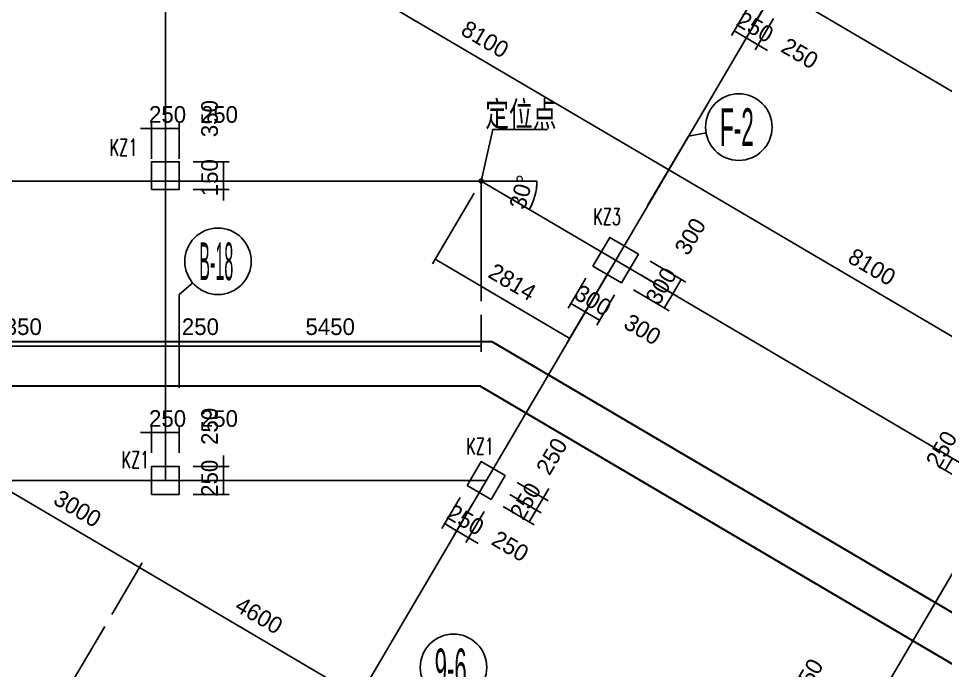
# Model space of a CAD drawing. Extents: x 19107 to 699106, y -67310 to 245688.
# Drawn here: x 596209 to 612937, y 141263 to 153019 of the extents above; entities that cross this region are included whole.
import ezdxf
from ezdxf.enums import TextEntityAlignment as Align

# ---------------------------------------------------------------- set-up
doc = ezdxf.new("R2010")
doc.units = 0
doc.header["$LTSCALE"] = 100
doc.header["$MEASUREMENT"] = 0
for name, color, linetype in [('AXIS', 3, 'Continuous'), ('DIM', 3, 'Continuous'), ('DOTE', 253, 'Continuous'), ('h后浇带', 51, 'Continuous'), ('L-AXIS', 3, 'Continuous')]:
    doc.layers.add(name, color=color, linetype=linetype)
doc.layers.add('Select Column Frame Position', color=7, linetype='Continuous', lineweight=0)
doc.styles.get("Standard").update_dxf_attribs({"font": 'standard'})
doc.styles.add('汉字', font='汉字')
doc.dimstyles.get("Standard").update_dxf_attribs({"dimtxt": 300, "dimasz": 100, "dimexe": 100, "dimexo": 250, "dimgap": 100, "dimtad": 0, "dimtoh": 1, "dimdec": 0, "dimdsep": 46, "dimcen": 0.09, "dimclrt": 7, "dimadec": 0, "dimazin": 0, "dimtfac": 1, "dimtdec": 4, "dimtofl": 0, "dimtmove": 0, "dimatfit": 3, "dimfxl": 1, "dimtolj": 1, "dimtzin": 0, "dimarcsym": 0})

# ---------------------------------------------------------------- blocks, each defined once
blk = doc.blocks.new('*D4250')
at = {"layer": 'L-AXIS', "color": 0, "linetype": 'ByBlock', "lineweight": -2}
for p, q in [((604558, 147675), (604558, 147010)), ((599108, 146608), (599108, 147210)), ((599108, 147110), (604558, 147110))]:
    blk.add_line(p, q, dxfattribs=at)
for points in [[(599108, 147110), (599208, 147126), (599208, 147093)], [(604558, 147110), (604458, 147093), (604458, 147126)]]:
    blk.add_solid(points, dxfattribs=at)
at = {"layer": 'L-AXIS', "color": 7, "linetype": 'Continuous', "lineweight": -2, "insert": (601833, 147460), "char_height": 300, "width": 785, "attachment_point": 5, "style": '汉字'}
blk.add_mtext('5450', dxfattribs=at)
blk = doc.blocks.new('*D4584')
at = {"layer": 'L-AXIS', "color": 0, "linetype": 'ByBlock', "lineweight": -2}
for p, q in [((600707, 153967), (601010, 154483)), ((600959, 154396), (607942, 150291)), ((607689, 149861), (607992, 150377))]:
    blk.add_line(p, q, dxfattribs=at)
for points in [[(600959, 154396), (601054, 154360), (601037, 154331)], [(607942, 150291), (607847, 150327), (607864, 150356)]]:
    blk.add_solid(points, dxfattribs=at)
at = {"layer": 'L-AXIS', "color": 7, "linetype": 'Continuous', "lineweight": -2, "insert": (604628, 152645), "char_height": 300, "width": 775, "attachment_point": 5, "rotation": 329.5454, "style": '汉字'}
blk.add_mtext('8100', dxfattribs=at)
blk = doc.blocks.new('*D3246')
at = {"layer": 'L-AXIS', "color": 0, "linetype": 'ByBlock', "lineweight": -2}
for p, q in [((597890, 142271), (598439, 143206)), ((598389, 143119), (602354, 140788)), ((601855, 139940), (602405, 140874))]:
    blk.add_line(p, q, dxfattribs=at)
for points in [[(598389, 143119), (598483, 143083), (598466, 143054)], [(602354, 140788), (602259, 140824), (602276, 140853)]]:
    blk.add_solid(points, dxfattribs=at)
at = {"layer": 'L-AXIS', "color": 7, "linetype": 'Continuous', "lineweight": -2, "insert": (600549, 142255), "char_height": 300, "width": 785, "attachment_point": 5, "rotation": 329.5454, "style": '汉字'}
blk.add_mtext('4600', dxfattribs=at)
blk = doc.blocks.new('*D2902')
at = {"layer": 'L-AXIS', "color": 0, "linetype": 'ByBlock', "lineweight": -2}
for p, q in [((593508, 146608), (593508, 147210)), ((598858, 146608), (598858, 147210)), ((593508, 147110), (598858, 147110))]:
    blk.add_line(p, q, dxfattribs=at)
for points in [[(593508, 147110), (593608, 147126), (593608, 147093)], [(598858, 147110), (598758, 147093), (598758, 147126)]]:
    blk.add_solid(points, dxfattribs=at)
at = {"layer": 'L-AXIS', "color": 7, "linetype": 'Continuous', "lineweight": -2, "insert": (596183, 147460), "char_height": 300, "width": 780, "attachment_point": 5, "style": '汉字'}
blk.add_mtext('5350', dxfattribs=at)
blk = doc.blocks.new('*D1277')
at = {"layer": 'L-AXIS', "color": 0, "linetype": 'ByBlock', "lineweight": -2}
for p, q in [((598858, 146608), (598858, 147210)), ((599108, 146608), (599108, 147210)), ((598858, 147110), (599108, 147110))]:
    blk.add_line(p, q, dxfattribs=at)
for points in [[(598858, 147110), (598958, 147126), (598958, 147093)], [(599108, 147110), (599008, 147093), (599008, 147126)]]:
    blk.add_solid(points, dxfattribs=at)
at = {"layer": 'L-AXIS', "color": 7, "linetype": 'Continuous', "lineweight": -2, "insert": (599491, 147460), "char_height": 300, "width": 566.67, "attachment_point": 5, "style": '汉字'}
blk.add_mtext('250', dxfattribs=at)
blk = doc.blocks.new('*D1601')
at = {"layer": 'L-AXIS', "color": 0, "linetype": 'ByBlock', "lineweight": -2}
for p, q in [((595304, 143792), (595853, 144726)), ((595803, 144640), (598389, 143119)), ((597890, 142271), (598439, 143206))]:
    blk.add_line(p, q, dxfattribs=at)
for points in [[(595803, 144640), (595897, 144604), (595880, 144575)], [(598389, 143119), (598294, 143156), (598311, 143184)]]:
    blk.add_solid(points, dxfattribs=at)
at = {"layer": 'L-AXIS', "color": 7, "linetype": 'Continuous', "lineweight": -2, "insert": (597273, 144181), "char_height": 300, "width": 780, "attachment_point": 5, "rotation": 329.5454, "style": '汉字'}
blk.add_mtext('3000', dxfattribs=at)
blk = doc.blocks.new('_AXISO')
blk.add_circle((0, 0), 0.5)
blk = doc.blocks.new('*D3261')
at = {"layer": 'L-AXIS', "color": 0, "linetype": 'ByBlock', "lineweight": -2}
for p, q in [((607689, 149861), (607992, 150377)), ((607942, 150291), (614924, 146185)), ((614671, 145756), (614975, 146272))]:
    blk.add_line(p, q, dxfattribs=at)
for points in [[(607942, 150291), (608036, 150255), (608019, 150226)], [(614924, 146185), (614829, 146222), (614846, 146250)]]:
    blk.add_solid(points, dxfattribs=at)
at = {"layer": 'L-AXIS', "color": 7, "linetype": 'Continuous', "lineweight": -2, "insert": (611610, 148540), "char_height": 300, "width": 775, "attachment_point": 5, "rotation": 329.5454, "style": '汉字'}
blk.add_mtext('8100', dxfattribs=at)
blk = doc.blocks.new('*D2683')
at = {"layer": 'L-AXIS', "color": 0, "linetype": 'ByBlock', "lineweight": -2}
blk.add_arc((604558, 150088), 1006, 329.5454, 0, dxfattribs=at)
for points in [[(605563, 150088), (605575, 149987), (605542, 149989)], [(605425, 149578), (605456, 149675), (605486, 149659)]]:
    blk.add_solid(points, dxfattribs=at)
at = {"layer": 'L-AXIS', "color": 7, "linetype": 'Continuous', "lineweight": -2, "insert": (605432, 149850), "char_height": 300, "width": 453.33, "attachment_point": 8, "rotation": 74.7727, "style": '汉字'}
blk.add_mtext('30%%D', dxfattribs=at)
blk = doc.blocks.new('*D3685')
at = {"layer": 'L-AXIS', "color": 0, "linetype": 'ByBlock', "lineweight": -2}
for p, q in [((604431, 149872), (603679, 148593)), ((606155, 147252), (603729, 148679)), ((606857, 148446), (606104, 147166))]:
    blk.add_line(p, q, dxfattribs=at)
for points in [[(603729, 148679), (603824, 148642), (603807, 148614)], [(606155, 147252), (606060, 147289), (606077, 147317)]]:
    blk.add_solid(points, dxfattribs=at)
at = {"layer": 'L-AXIS', "color": 7, "linetype": 'Continuous', "lineweight": -2, "insert": (605120, 148267), "char_height": 300, "width": 780, "attachment_point": 5, "rotation": 329.5454, "style": '汉字'}
blk.add_mtext('2814', dxfattribs=at)
blk = doc.blocks.new('*D3297')
at = {"layer": 'DIM', "color": 0, "linetype": 'ByBlock', "lineweight": -2}
for p, q in [((604178, 144384), (603849, 143823)), ((604394, 144257), (604064, 143697)), ((603900, 143910), (604115, 143783))]:
    blk.add_line(p, q, dxfattribs=at)
for points in [[(603900, 143910), (603994, 143873), (603977, 143844)], [(604115, 143783), (604020, 143819), (604037, 143848)]]:
    blk.add_solid(points, dxfattribs=at)
at = {"layer": 'DIM', "color": 7, "linetype": 'Continuous', "lineweight": -2, "insert": (604276, 143978), "char_height": 300, "width": 566.67, "attachment_point": 5, "rotation": 329.5454, "style": '汉字'}
blk.add_mtext('250', dxfattribs=at)
blk = doc.blocks.new('*D3666')
at = {"layer": 'DIM', "color": 0, "linetype": 'ByBlock', "lineweight": -2}
for p, q in [((604394, 144257), (604064, 143697)), ((604609, 144130), (604280, 143570)), ((603943, 143884), (604503, 143555))]:
    blk.add_line(p, q, dxfattribs=at)
for points in [[(604115, 143783), (604020, 143819), (604037, 143848)], [(604331, 143656), (604425, 143620), (604408, 143591)]]:
    blk.add_solid(points, dxfattribs=at)
at = {"layer": 'DIM', "color": 7, "linetype": 'Continuous', "lineweight": -2, "insert": (605083, 143503), "char_height": 300, "width": 566.67, "attachment_point": 5, "rotation": 329.5454, "style": '汉字'}
blk.add_mtext('250', dxfattribs=at)
blk = doc.blocks.new('*D3985')
at = {"layer": 'DIM', "color": 0, "linetype": 'ByBlock', "lineweight": -2}
for p, q in [((605078, 144435), (605639, 144105)), ((604952, 144219), (605512, 143890)), ((605426, 143940), (605552, 144156))]:
    blk.add_line(p, q, dxfattribs=at)
for points in [[(605426, 143940), (605462, 144035), (605491, 144018)], [(605552, 144156), (605516, 144061), (605487, 144078)]]:
    blk.add_solid(points, dxfattribs=at)
at = {"layer": 'DIM', "color": 7, "linetype": 'Continuous', "lineweight": -2, "insert": (605357, 144317), "char_height": 300, "width": 566.67, "attachment_point": 5, "rotation": 59.5454, "style": '汉字'}
blk.add_mtext('250', dxfattribs=at)
blk = doc.blocks.new('*D4360')
at = {"layer": 'DIM', "color": 0, "linetype": 'ByBlock', "lineweight": -2}
for p, q in [((605205, 144650), (605765, 144321)), ((605451, 143983), (605780, 144544)), ((605078, 144435), (605639, 144105))]:
    blk.add_line(p, q, dxfattribs=at)
for points in [[(605679, 144371), (605715, 144466), (605744, 144449)], [(605552, 144156), (605516, 144061), (605487, 144078)]]:
    blk.add_solid(points, dxfattribs=at)
at = {"layer": 'DIM', "color": 7, "linetype": 'Continuous', "lineweight": -2, "insert": (605832, 145124), "char_height": 300, "width": 566.67, "attachment_point": 5, "rotation": 59.5454, "style": '汉字'}
blk.add_mtext('250', dxfattribs=at)
blk = doc.blocks.new('*D2036')
at = {"layer": 'DIM', "color": 0, "linetype": 'ByBlock', "lineweight": -2}
for p, q in [((598608, 150488), (598608, 151138)), ((598858, 150488), (598858, 151138)), ((598408, 151038), (599058, 151038))]:
    blk.add_line(p, q, dxfattribs=at)
for points in [[(598608, 151038), (598508, 151021), (598508, 151055)], [(598858, 151038), (598958, 151055), (598958, 151021)]]:
    blk.add_solid(points, dxfattribs=at)
at = {"layer": 'DIM', "color": 7, "linetype": 'Continuous', "lineweight": -2, "insert": (598898, 151288), "char_height": 300, "width": 566.67, "attachment_point": 5, "style": '汉字'}
blk.add_mtext('250', dxfattribs=at)
blk = doc.blocks.new('*D2396')
at = {"layer": 'DIM', "color": 0, "linetype": 'ByBlock', "lineweight": -2}
for p, q in [((598858, 150488), (598858, 151138)), ((599108, 150488), (599108, 151138)), ((598858, 151038), (599108, 151038))]:
    blk.add_line(p, q, dxfattribs=at)
for points in [[(598858, 151038), (598958, 151055), (598958, 151021)], [(599108, 151038), (599008, 151021), (599008, 151055)]]:
    blk.add_solid(points, dxfattribs=at)
at = {"layer": 'DIM', "color": 7, "linetype": 'Continuous', "lineweight": -2, "insert": (599834, 151288), "char_height": 300, "width": 566.67, "attachment_point": 5, "style": '汉字'}
blk.add_mtext('250', dxfattribs=at)
blk = doc.blocks.new('*D2705')
at = {"layer": 'DIM', "color": 0, "linetype": 'ByBlock', "lineweight": -2}
for p, q in [((599908, 149738), (599908, 150288)), ((599358, 150088), (600008, 150088)), ((599358, 149938), (600008, 149938))]:
    blk.add_line(p, q, dxfattribs=at)
for points in [[(599908, 150088), (599891, 150188), (599925, 150188)], [(599908, 149938), (599925, 149838), (599891, 149838)]]:
    blk.add_solid(points, dxfattribs=at)
at = {"layer": 'DIM', "color": 7, "linetype": 'Continuous', "lineweight": -2, "insert": (599658, 150149), "char_height": 300, "width": 476.67, "attachment_point": 5, "rotation": 90, "style": '汉字'}
blk.add_mtext('150', dxfattribs=at)
blk = doc.blocks.new('*D3063')
at = {"layer": 'DIM', "color": 0, "linetype": 'ByBlock', "lineweight": -2}
for p, q in [((599358, 150438), (600008, 150438)), ((599908, 150088), (599908, 150438)), ((599358, 150088), (600008, 150088))]:
    blk.add_line(p, q, dxfattribs=at)
for points in [[(599908, 150438), (599925, 150338), (599891, 150338)], [(599908, 150088), (599891, 150188), (599925, 150188)]]:
    blk.add_solid(points, dxfattribs=at)
at = {"layer": 'DIM', "color": 7, "linetype": 'Continuous', "lineweight": -2, "insert": (599658, 151214), "char_height": 300, "width": 566.67, "attachment_point": 5, "rotation": 90, "style": '汉字'}
blk.add_mtext('350', dxfattribs=at)
blk = doc.blocks.new('*D4355')
at = {"layer": 'DIM', "color": 0, "linetype": 'ByBlock', "lineweight": -2}
for p, q in [((598408, 145554), (599058, 145554)), ((598608, 145188), (598608, 145654)), ((598858, 145188), (598858, 145654))]:
    blk.add_line(p, q, dxfattribs=at)
for points in [[(598608, 145554), (598508, 145538), (598508, 145571)], [(598858, 145554), (598958, 145571), (598958, 145538)]]:
    blk.add_solid(points, dxfattribs=at)
at = {"layer": 'DIM', "color": 7, "linetype": 'Continuous', "lineweight": -2, "insert": (598898, 145804), "char_height": 300, "width": 566.67, "attachment_point": 5, "style": '汉字'}
blk.add_mtext('250', dxfattribs=at)
blk = doc.blocks.new('*D4727')
at = {"layer": 'DIM', "color": 0, "linetype": 'ByBlock', "lineweight": -2}
for p, q in [((598858, 145188), (598858, 145654)), ((598858, 145554), (599108, 145554)), ((599108, 145188), (599108, 145654))]:
    blk.add_line(p, q, dxfattribs=at)
for points in [[(598858, 145554), (598958, 145571), (598958, 145538)], [(599108, 145554), (599008, 145538), (599008, 145571)]]:
    blk.add_solid(points, dxfattribs=at)
at = {"layer": 'DIM', "color": 7, "linetype": 'Continuous', "lineweight": -2, "insert": (599834, 145804), "char_height": 300, "width": 566.67, "attachment_point": 5, "style": '汉字'}
blk.add_mtext('250', dxfattribs=at)
blk = doc.blocks.new('*D5141')
at = {"layer": 'DIM', "color": 0, "linetype": 'ByBlock', "lineweight": -2}
for p, q in [((599358, 144688), (600008, 144688)), ((599908, 144438), (599908, 144688)), ((599358, 144438), (600008, 144438))]:
    blk.add_line(p, q, dxfattribs=at)
for points in [[(599908, 144688), (599925, 144588), (599891, 144588)], [(599908, 144438), (599891, 144538), (599925, 144538)]]:
    blk.add_solid(points, dxfattribs=at)
at = {"layer": 'DIM', "color": 7, "linetype": 'Continuous', "lineweight": -2, "insert": (599658, 144728), "char_height": 300, "width": 566.67, "attachment_point": 5, "rotation": 90, "style": '汉字'}
blk.add_mtext('250', dxfattribs=at)
blk = doc.blocks.new('*D195')
at = {"layer": 'DIM', "color": 0, "linetype": 'ByBlock', "lineweight": -2}
for p, q in [((599908, 144488), (599908, 145138)), ((599358, 144938), (600008, 144938)), ((599358, 144688), (600008, 144688))]:
    blk.add_line(p, q, dxfattribs=at)
for points in [[(599908, 144938), (599891, 145038), (599925, 145038)], [(599908, 144688), (599925, 144588), (599891, 144588)]]:
    blk.add_solid(points, dxfattribs=at)
at = {"layer": 'DIM', "color": 7, "linetype": 'Continuous', "lineweight": -2, "insert": (599658, 145664), "char_height": 300, "width": 566.67, "attachment_point": 5, "rotation": 90, "style": '汉字'}
blk.add_mtext('250', dxfattribs=at)
blk = doc.blocks.new('*D1982')
at = {"layer": 'DIM', "color": 0, "linetype": 'ByBlock', "lineweight": -2}
for p, q in [((609404, 153271), (609074, 152711)), ((609619, 153144), (609290, 152584)), ((609125, 152797), (609341, 152670))]:
    blk.add_line(p, q, dxfattribs=at)
for points in [[(609125, 152797), (609220, 152760), (609203, 152732)], [(609341, 152670), (609246, 152706), (609263, 152735)]]:
    blk.add_solid(points, dxfattribs=at)
at = {"layer": 'DIM', "color": 7, "linetype": 'Continuous', "lineweight": -2, "insert": (609502, 152865), "char_height": 300, "width": 566.67, "attachment_point": 5, "rotation": 329.5454, "style": '汉字'}
blk.add_mtext('250', dxfattribs=at)
blk = doc.blocks.new('*D4959')
at = {"layer": 'DIM', "color": 0, "linetype": 'ByBlock', "lineweight": -2}
for p, q in [((609619, 153144), (609290, 152584)), ((609835, 153017), (609505, 152457)), ((609168, 152771), (609728, 152442))]:
    blk.add_line(p, q, dxfattribs=at)
for points in [[(609341, 152670), (609246, 152706), (609263, 152735)], [(609556, 152543), (609651, 152507), (609634, 152478)]]:
    blk.add_solid(points, dxfattribs=at)
at = {"layer": 'DIM', "color": 7, "linetype": 'Continuous', "lineweight": -2, "insert": (610309, 152391), "char_height": 300, "width": 566.67, "attachment_point": 5, "rotation": 329.5454, "style": '汉字'}
blk.add_mtext('250', dxfattribs=at)
blk = doc.blocks.new('*D5238')
at = {"layer": 'DIM', "color": 0, "linetype": 'ByBlock', "lineweight": -2}
for p, q in [((613061, 145088), (612934, 144873)), ((613535, 144809), (612975, 145139)), ((613408, 144594), (612848, 144923))]:
    blk.add_line(p, q, dxfattribs=at)
for points in [[(613061, 145088), (613025, 144994), (612996, 145010)], [(612934, 144873), (612971, 144967), (612999, 144951)]]:
    blk.add_solid(points, dxfattribs=at)
at = {"layer": 'DIM', "color": 7, "linetype": 'Continuous', "lineweight": -2, "insert": (612866, 145250), "char_height": 300, "width": 566.67, "attachment_point": 5, "rotation": 59.5454, "style": '汉字'}
blk.add_mtext('250', dxfattribs=at)
blk = doc.blocks.new('*D3459')
at = {"layer": 'DIM', "color": 0, "linetype": 'ByBlock', "lineweight": -2}
for p, q in [((610400, 140563), (610071, 140002)), ((610773, 140111), (610212, 140441)), ((610646, 139896), (610086, 140225))]:
    blk.add_line(p, q, dxfattribs=at)
for points in [[(610299, 140390), (610335, 140485), (610364, 140468)], [(610172, 140175), (610136, 140080), (610107, 140097)]]:
    blk.add_solid(points, dxfattribs=at)
at = {"layer": 'DIM', "color": 7, "linetype": 'Continuous', "lineweight": -2, "insert": (610451, 141143), "char_height": 300, "width": 566.67, "attachment_point": 5, "rotation": 59.5454, "style": '汉字'}
blk.add_mtext('250', dxfattribs=at)
blk = doc.blocks.new('*D4246')
at = {"layer": 'DIM', "color": 0, "linetype": 'ByBlock', "lineweight": -2}
for p, q in [((606446, 148340), (606126, 147796)), ((606705, 148187), (606385, 147644)), ((606177, 147882), (606436, 147730))]:
    blk.add_line(p, q, dxfattribs=at)
for points in [[(606177, 147882), (606272, 147846), (606255, 147817)], [(606436, 147730), (606341, 147766), (606358, 147795)]]:
    blk.add_solid(points, dxfattribs=at)
at = {"layer": 'DIM', "color": 7, "linetype": 'Continuous', "lineweight": -2, "insert": (606576, 147938), "char_height": 300, "width": 566.67, "attachment_point": 5, "rotation": 329.5454, "style": '汉字'}
blk.add_mtext('300', dxfattribs=at)
blk = doc.blocks.new('*D3955')
at = {"layer": 'DIM', "color": 0, "linetype": 'ByBlock', "lineweight": -2}
for p, q in [((606705, 148187), (606385, 147644)), ((606963, 148035), (606644, 147492)), ((606436, 147730), (606694, 147578))]:
    blk.add_line(p, q, dxfattribs=at)
for points in [[(606436, 147730), (606530, 147693), (606514, 147665)], [(606694, 147578), (606600, 147614), (606617, 147643)]]:
    blk.add_solid(points, dxfattribs=at)
at = {"layer": 'DIM', "color": 7, "linetype": 'Continuous', "lineweight": -2, "insert": (607469, 147412), "char_height": 300, "width": 566.67, "attachment_point": 5, "rotation": 329.5454, "style": '汉字'}
blk.add_mtext('300', dxfattribs=at)
blk = doc.blocks.new('*D4571')
at = {"layer": 'DIM', "color": 0, "linetype": 'ByBlock', "lineweight": -2}
for p, q in [((607610, 148641), (608252, 148264)), ((607458, 148383), (608100, 148005)), ((608166, 148314), (608014, 148056))]:
    blk.add_line(p, q, dxfattribs=at)
for points in [[(608166, 148314), (608130, 148220), (608101, 148237)], [(608014, 148056), (608051, 148150), (608079, 148133)]]:
    blk.add_solid(points, dxfattribs=at)
at = {"layer": 'DIM', "color": 7, "linetype": 'Continuous', "lineweight": -2, "insert": (608332, 149089), "char_height": 300, "width": 566.67, "attachment_point": 5, "rotation": 59.5454, "style": '汉字'}
blk.add_mtext('300', dxfattribs=at)
blk = doc.blocks.new('*D3976')
at = {"layer": 'DIM', "color": 0, "linetype": 'ByBlock', "lineweight": -2}
for p, q in [((607458, 148383), (608100, 148005)), ((607306, 148124), (607948, 147746)), ((608014, 148056), (607862, 147797))]:
    blk.add_line(p, q, dxfattribs=at)
for points in [[(608014, 148056), (607978, 147961), (607949, 147978)], [(607862, 147797), (607898, 147892), (607927, 147875)]]:
    blk.add_solid(points, dxfattribs=at)
at = {"layer": 'DIM', "color": 7, "linetype": 'Continuous', "lineweight": -2, "insert": (607806, 148196), "char_height": 300, "width": 566.67, "attachment_point": 5, "rotation": 59.5454, "style": '汉字'}
blk.add_mtext('300', dxfattribs=at)
blk = doc.blocks.new('后浇带现场')
at = {"color": 6, "lineweight": 30}
for points in [[(806265, 663346), (787754, 674230), (759207, 674230), (759207, 625070)], [(805860, 662656), (787536, 673430), (760007, 673430), (760007, 625070)]]:
    blk.add_lwpolyline(points, dxfattribs=at)
at = {"layer": 'h后浇带', "color": 1}
for p, q in [((662168, 674230), (787754, 674230)), ((662200, 673430), (787536, 673430))]:
    blk.add_line(p, q, dxfattribs=at)

msp = doc.modelspace()

# ---------------------------------------------------------------- linework, layer by layer
at = {"layer": 'DOTE'}
for p, q in [((598858.1, 167587.9), (598858.1, 144687.9)), ((601053.4, 138575.8), (612913.9, 158747.3)), ((608711.1, 135618.7), (619896.3, 154641.8)), ((646978.9, 131757.5), (609872.7, 153575.2)), ((491246.2, 150087.9), (605563.5, 150087.9)), ((644089.8, 126843.9), (604557.8, 150087.9)), ((604557.8, 150087.9), (604557.8, 147925.2)), ((491462.9, 144687.9), (604647.2, 144687.9)), ((597763.4, 142055.8), (591360.6, 131166.4))]:
    msp.add_line(p, q, dxfattribs=at)
at = {"layer": 'L-AXIS'}
for p, q in [((607562.3, 149645.8), (608299.3, 150899.1)), ((608299.3, 150899.1), (608616.2, 150955.8)), ((599108.1, 148041.3), (599352.5, 148250.8)), ((599108.1, 148041.3), (599108.1, 146357.9))]:
    msp.add_line(p, q, dxfattribs=at)
msp.add_lwpolyline([(604557.8, 150087.9), (604770.1, 151018.4), (605751.9, 151018.4)], dxfattribs=at)
msp.add_lwpolyline([(604523, 150102, 1), (604592.6, 150073.9, 1)], format="xyb", close=True, dxfattribs=at)
at = {"layer": 'Select Column Frame Position', "color": 7, "linetype": 'Continuous', "lineweight": -3}
for points in [[(598608.1, 149937.9), (599108.1, 149937.9), (599108.1, 150437.9), (598608.1, 150437.9), (598608.1, 149937.9)], [(598608.1, 144437.9), (599108.1, 144437.9), (599108.1, 144937.9), (598608.1, 144937.9), (598608.1, 144437.9)], [(604305, 144599.1), (604736, 144345.7), (604989.4, 144776.7), (604558.4, 145030.2), (604305, 144599.1)]]:
    msp.add_lwpolyline(points, dxfattribs=at)
at = {"layer": 'Select Column Frame Position', "color": 200, "linetype": 'Continuous', "lineweight": -3}
msp.add_lwpolyline([(606573, 148555), (607090.2, 148250.9), (607394.3, 148768.1), (606877.1, 149072.3), (606573, 148555)], dxfattribs=at)

# ---------------------------------------------------------------- block references
at = {"color": 3, "lineweight": 30}
msp.add_blockref('后浇带现场', (-182998.7, -527042.1), dxfattribs=at)
at = {"layer": 'AXIS'}
ref = msp.add_blockref('_AXISO', (609206.8, 151061.5), dxfattribs=dict(at, xscale=1199.999999999997, yscale=1200, rotation=359.999645787379))
ref.add_attrib('A', 'F-2', (608867.4, 150722.1), dxfattribs={"height": 678.82, "style": '汉字', "width": 0.448276})
ref = msp.add_blockref('_AXISO', (604057.9, 141318.1), dxfattribs=dict(at, xscale=1199.999999999997, yscale=1200, rotation=359.999645787379))
ref.add_attrib('A', '9-6', (603718.5, 140978.6), dxfattribs={"height": 678.82, "style": '汉字', "width": 0.440678})
at = {"layer": 'L-AXIS'}
ref = msp.add_blockref('_AXISO', (599808.1, 148641.3), dxfattribs=dict(at, xscale=1199.999999999997, yscale=1200, rotation=359.9996457873818))
ref.add_attrib('A', 'B-18', (599468.7, 148301.9), dxfattribs={"height": 678.82, "style": '汉字', "width": 0.320988})

# ---------------------------------------------------------------- texts
at = {"color": 200, "linetype": 'Continuous', "lineweight": -3, "width": 0.7}
for s, p in [('KZ1', (597854.3, 150544)), ('KZ3', (606580.1, 149296.1)), ('KZ1', (604287.6, 145154.5)), ('KZ1', (598068.2, 144912.9))]:
    msp.add_text(s, height=300, dxfattribs=at).set_placement(p)
at = {"layer": 'L-AXIS', "width": 0.7}
msp.add_text('定位点', height=450, dxfattribs=at).set_placement((605275, 151071.7), align=Align.CENTER)

# ---------------------------------------------------------------- dimensions: what is measured, and where the dimension line sits
at = {"layer": 'DIM', "color": 200}
for p1, p2, distance, picture, middle in [((609530.5, 153486.4), (609746, 153359.7), -800, '*D1982', (609063.7, 153122.8)), ((609746, 153359.7), (609961.5, 153232.9), -800, '*D4959', (609870.7, 152648.3)), ((598608.1, 150237.9), (598858.1, 150237.9), 800, '*D2036', (598390, 151287.9)), ((598858.1, 150237.9), (599108.1, 150237.9), 800, '*D2396', (599326.1, 151287.9)), ((599108.1, 150087.9), (599108.1, 150437.9), -800, '*D3063', (599658.1, 150656)), ((599108.1, 149937.9), (599108.1, 150087.9), -800, '*D2705', (599658.1, 149736)), ((607394.3, 148768.1), (607242.3, 148509.5), 895.5, '*D4571', (608061.3, 148629)), ((606573, 148555), (606831.6, 148403), -780.9, '*D4246', (606115.9, 148207.9)), ((598608.1, 144937.9), (598858.1, 144937.9), 616.5, '*D4355', (598390, 145804.4)), ((598858.1, 144937.9), (599108.1, 144937.9), 616.5, '*D4727', (599326.1, 145804.4)), ((599108.1, 144687.9), (599108.1, 144937.9), -800, '*D195', (599658.1, 145156)), ((613750.6, 144682.8), (613623.9, 144467.3), -800, '*D5238', (612608.2, 144811.5)), ((604862.7, 144561.2), (604989.4, 144776.7), -800, '*D4360', (605574.1, 144685.9)), ((599108.1, 144437.9), (599108.1, 144687.9), -800, '*D5141', (599658.1, 144219.9)), ((604305, 144599.1), (604520.5, 144472.4), -800, '*D3297', (603838.2, 144235.6)), ((604736, 144345.7), (604862.7, 144561.2), -800, '*D3985', (605099.6, 143878.9)), ((604520.5, 144472.4), (604736, 144345.7), -800, '*D3666', (604645.2, 143761.1)), ((610988.2, 139984.7), (610861.5, 139769.2), -800, '*D3459', (610193.6, 140704.9))]:
    dim = msp.add_aligned_dim(p1=p1, p2=p2, distance=distance, dimstyle='Standard', dxfattribs=at)
    dim.commit()
    dim.dimension.update_dxf_attribs({"geometry": picture, "text_midpoint": middle})
for base, p1, angle, picture, middle in [((606694.4, 147577.7), (606831.6, 148403), 149.54537, '*D3955', (607009.1, 147682.7)), ((607862.1, 147797), (607242.3, 148509.5), 59.54537, '*D3976', (607536.1, 147735.8))]:
    dim = msp.add_linear_dim(base=base, p1=p1, p2=(607090.2, 148250.9), angle=angle, dimstyle='Standard', dxfattribs=at)
    dim.commit()
    dim.dimension.update_dxf_attribs({"geometry": picture, "text_midpoint": middle})
at = {"layer": 'L-AXIS'}
for base, p1, p2, picture, middle in [((607941.6, 150290.9), (600579.9, 153751.3), (607562.3, 149645.8), '*D4584', (604627.8, 152645.3)), ((614924.1, 146185.3), (607562.3, 149645.8), (614544.8, 145540.2), '*D3261', (611610.3, 148539.8)), ((598388.7, 143119.4), (595177.3, 143576.4), (597763.4, 142055.8), '*D1601', (597273.1, 144181.3)), ((602354, 140787.8), (597763.4, 142055.8), (601728.7, 139724.3), '*D3246', (600548.8, 142255.3))]:
    dim = msp.add_linear_dim(base=base, p1=p1, p2=p2, angle=329.54537, dimstyle='Standard', dxfattribs=at)
    dim.commit()
    dim.dimension.update_dxf_attribs({"geometry": picture, "text_midpoint": middle})
dim = msp.add_aligned_dim(p1=(606983.7, 148661.6), p2=(604557.8, 150087.9), distance=1634.7, dimstyle='Standard', dxfattribs=at)
dim.commit()
dim.dimension.update_dxf_attribs({"geometry": '*D3685', "text_midpoint": (605119.6, 148267.3)})
dim = msp.add_angular_dim_2l(base=(605501, 149739), line1=((604557.8, 150087.9), (606336.4, 150087.9)), line2=((604557.8, 150087.9), (606983.7, 148661.6)), dimstyle='Standard', dxfattribs=at)
dim.commit()
dim.dimension.update_dxf_attribs({"geometry": '*D2683', "text_midpoint": (605190.5, 149915.7)})
for base, p1, p2, picture, middle in [((604557.8, 147109.6), (599108.1, 146357.9), (604557.8, 147925.2), '*D4250', (601832.9, 147459.6)), ((598858.1, 147109.6), (593508.1, 146357.9), (598858.1, 146357.9), '*D2902', (596183.1, 147459.6)), ((599108.1, 147109.6), (598858.1, 146357.9), (599108.1, 146357.9), '*D1277', (598983.1, 147459.6))]:
    dim = msp.add_linear_dim(base=base, p1=p1, p2=p2, dimstyle='Standard', dxfattribs=at)
    dim.commit()
    dim.dimension.update_dxf_attribs({"geometry": picture, "text_midpoint": middle})

doc.saveas('drawing.dxf')
